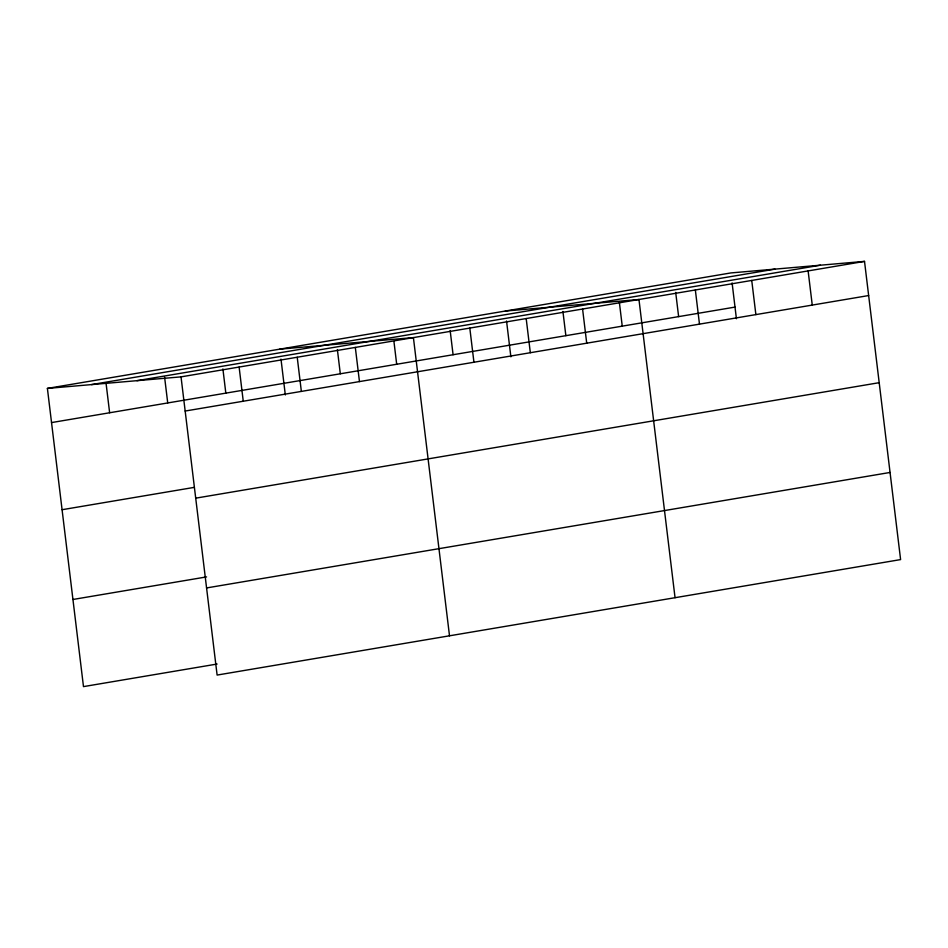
<?xml version="1.0" encoding="UTF-8"?>
<svg xmlns="http://www.w3.org/2000/svg" width="948" height="948" viewBox="0 0 948 948"><rect width="100%" height="100%" fill="white"/><g stroke="black" fill="none" stroke-linecap="round" stroke-linejoin="round"><path stroke-width="1.42" d="M217.104 664.038L83.483 686.613L47.4 388.407L730.884 272.929L864.517 261.387L900.6 559.593L217.116 675.071L181.032 376.866L864.517 261.387M91.494 384.604L774.978 269.125M136.939 380.681L820.411 265.191M51.536 422.583L735.02 307.093M185.168 411.041L868.652 295.551M62.082 509.716L194.245 487.379M195.715 498.162L879.187 382.684M72.937 599.48L206.557 576.905M206.569 587.938L890.054 472.459M505.331 311.039L638.964 299.497L675.047 597.702M279.779 349.148L413.411 337.606L449.506 635.812M47.4 388.407L181.032 376.866M808.123 270.915L812.258 305.078M751.74 280.442L755.876 314.606M732.093 282.895L736.418 318.718M695.346 289.969L699.482 324.133M675.699 292.422L678.626 316.62M619.317 301.95L622.244 326.148M582.582 309.024L586.717 343.188M562.922 311.477L565.861 335.675M526.187 318.552L530.323 352.715M506.54 321.005L510.877 356.827M469.805 328.079L473.941 362.243M450.158 330.532L453.085 354.73M393.941 341.481L396.691 364.257M355.322 347.418L359.458 381.594M337.381 349.587L340.308 373.785M297.222 357.242L301.357 391.406M280.987 359.114L285.324 394.937M239.121 367.054L243.257 401.217M222.899 368.926L225.825 393.136M164.62 377.316L167.725 402.947M106.01 382.862L109.636 412.759"/></g></svg>
